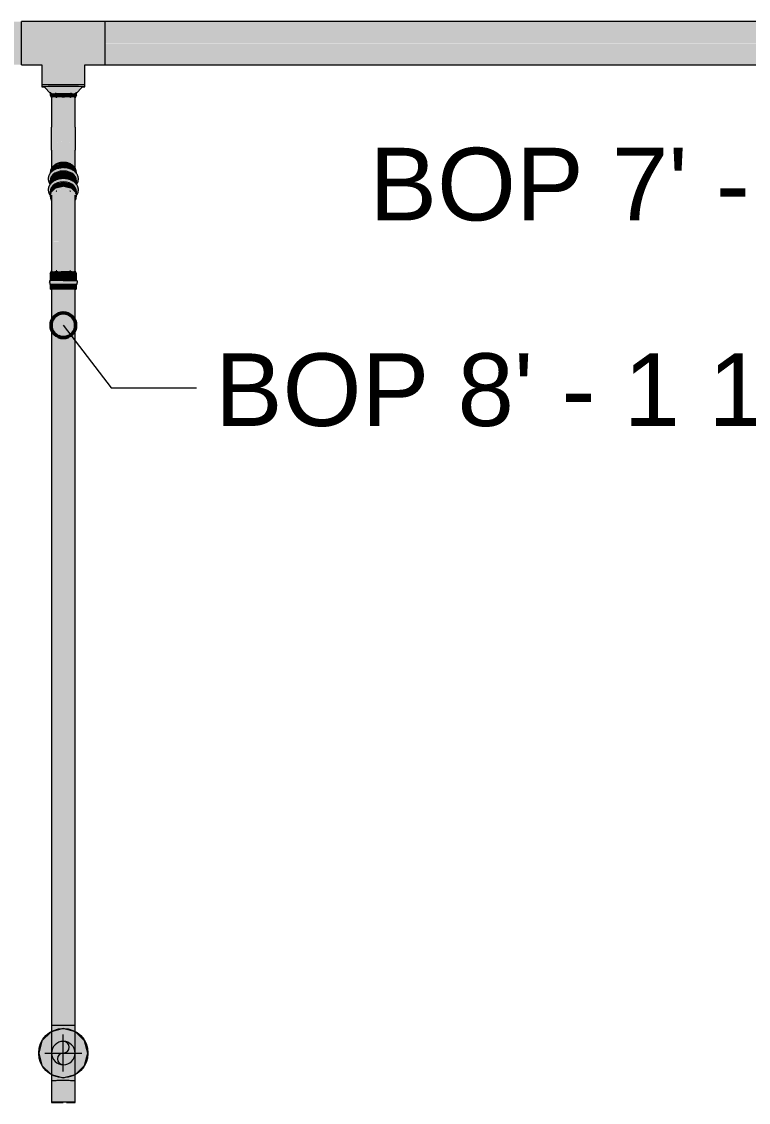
# Model space of a CAD drawing. Header units: inches. Extents: x -3385 to 41, y 7 to 1342.
# Drawn here: x -2067.4 to -2008.4, y 49.7 to 137.5 of the extents above; entities that cross this region are included whole.
import ezdxf

# ---------------------------------------------------------------- set-up
doc = ezdxf.new("R2010")
doc.units = ezdxf.units.IN
doc.header["$MEASUREMENT"] = 0
for name, color, linetype, lineweight in [('A-ANNO-NOTE', 131, 'Continuous', 9), ('G-ANNO-DIMS', 111, 'Continuous', 9), ('P-PIPE', 3, 'Continuous', 9), ('P-PIPE-CNTR', 3, 'Continuous', 9)]:
    doc.layers.add(name, color=color, linetype=linetype, lineweight=lineweight)
doc.styles.add('Arial', font='arial.ttf', dxfattribs={"height": 5.901198})

# ---------------------------------------------------------------- blocks, each defined once
blk = doc.blocks.new('Victaulic-VicPress316-Elbow 90-45deg Style P568_P571 - Standard-1234991-LOWER PARKING')
at = {"layer": 'P-PIPE'}
for points in [[(-2065.007, 131.536), (-2064, 131.539), (-2064, 131.687), (-2064.142, 131.693), (-2064.449, 131.688), (-2064.574, 131.708), (-2064.633, 131.729), (-2064.666, 131.719), (-2064.72, 131.661), (-2064.779, 131.687), (-2064.853, 131.666), (-2064.947, 131.71), (-2065.007, 131.734), (-2065.007, 131.537)], [(-2062.993, 131.536), (-2062.993, 131.746), (-2063.145, 131.667), (-2063.221, 131.688), (-2063.278, 131.66), (-2063.332, 131.718), (-2063.378, 131.731), (-2063.447, 131.697), (-2063.607, 131.692), (-2063.903, 131.695), (-2064, 131.687), (-2064, 131.539), (-2063.075, 131.536)], [(-2062.822, 132.212), (-2062.842, 132.212), (-2062.824, 132.212)], [(-2064.904, 131.317), (-2064.89, 131.318), (-2064.82, 131.348), (-2064.537, 131.319), (-2064.47, 131.336), (-2064.211, 131.337), (-2064, 131.32), (-2064, 131.539), (-2065.007, 131.536), (-2065.007, 131.534), (-2065.03, 131.416), (-2064.981, 131.356), (-2064.906, 131.318)], [(-2064.95, 128.926), (-2064.611, 128.929), (-2064, 128.93), (-2064.007, 131.321), (-2064.4, 131.34), (-2064.674, 131.339), (-2064.832, 131.346), (-2064.904, 131.317), (-2064.95, 131.341), (-2064.95, 128.927)], [(-2063.097, 131.317), (-2062.993, 131.38), (-2062.974, 131.428), (-2062.993, 131.536), (-2064, 131.539), (-2063.993, 131.321), (-2063.721, 131.351), (-2063.39, 131.328), (-2063.269, 131.342), (-2063.153, 131.343), (-2063.108, 131.317)], [(-2063.05, 128.926), (-2063.051, 131.341), (-2063.109, 131.317), (-2063.185, 131.348), (-2063.271, 131.342), (-2063.346, 131.338), (-2063.465, 131.32), (-2063.6, 131.338), (-2063.796, 131.349), (-2064, 131.32), (-2064, 128.93), (-2063.065, 128.927)], [(-2064.95, 127.067), (-2064.918, 127.232), (-2064.893, 127.298), (-2064.783, 127.445), (-2064.672, 127.541), (-2064.539, 127.62), (-2064.475, 127.651), (-2064.246, 127.716), (-2064.165, 127.732), (-2064, 127.742), (-2064, 128.93), (-2064.95, 128.926), (-2064.95, 127.184)], [(-2063.05, 127.067), (-2063.065, 128.927), (-2064, 128.93), (-2064, 127.742), (-2063.754, 127.716), (-2063.675, 127.701), (-2063.525, 127.651), (-2063.329, 127.541), (-2063.273, 127.501), (-2063.178, 127.404), (-2063.108, 127.298), (-2063.065, 127.184)], [(-2064.95, 125.588), (-2064.914, 125.651), (-2064.784, 125.785), (-2064.641, 125.892), (-2064.469, 125.969), (-2064.312, 126.014), (-2064.097, 126.048), (-2064, 126.059), (-2064, 127.742), (-2064.246, 127.716), (-2064.423, 127.669), (-2064.539, 127.62), (-2064.672, 127.541), (-2064.783, 127.445), (-2064.851, 127.362), (-2064.893, 127.298), (-2064.936, 127.184), (-2064.95, 127.067), (-2064.95, 125.635)], [(-2063.05, 125.593), (-2063.065, 127.184), (-2063.139, 127.346), (-2063.222, 127.45), (-2063.329, 127.541), (-2063.455, 127.617), (-2063.599, 127.676), (-2063.754, 127.716), (-2063.835, 127.732), (-2064, 127.732), (-2063.993, 126.058), (-2063.751, 126.035), (-2063.46, 125.943), (-2063.213, 125.785), (-2063.173, 125.751), (-2063.053, 125.597)], [(-2065.052, 124.279), (-2065.007, 124.33), (-2065.007, 124.839), (-2064.623, 125.215), (-2064, 125.359), (-2064, 125.591), (-2064.677, 125.487), (-2064.881, 125.362), (-2065.047, 125.172), (-2065.171, 124.991), (-2065.224, 124.723), (-2065.111, 124.347), (-2065.052, 124.279)], [(-2065.019, 125.204), (-2065.007, 125.231), (-2065.007, 125.463), (-2064.623, 125.839), (-2064, 125.982), (-2064, 126.059), (-2064.312, 126.014), (-2064.475, 125.967), (-2064.641, 125.892), (-2064.73, 125.832), (-2064.847, 125.73), (-2064.925, 125.638), (-2065.023, 125.442), (-2065.03, 125.265)], [(-2065.007, 125.218), (-2064.881, 125.362), (-2064.675, 125.487), (-2064.26, 125.555), (-2064, 125.603), (-2064.007, 125.981), (-2064.63, 125.832), (-2065.007, 125.463), (-2065.007, 125.273)], [(-2062.976, 125.198), (-2062.971, 125.362), (-2062.999, 125.5), (-2063.075, 125.638), (-2063.176, 125.754), (-2063.325, 125.872), (-2063.534, 125.974), (-2063.789, 126.045), (-2064, 126.048), (-2064, 125.982), (-2063.378, 125.839), (-2062.993, 125.463), (-2062.99, 125.213), (-2062.978, 125.199)], [(-2062.993, 125.217), (-2062.993, 125.463), (-2063.378, 125.839), (-2064, 125.982), (-2064, 125.591), (-2063.63, 125.591), (-2063.323, 125.486), (-2063.107, 125.343), (-2063.001, 125.225)], [(-2062.948, 124.279), (-2062.921, 124.308), (-2062.829, 124.5), (-2062.777, 124.723), (-2062.83, 124.991), (-2062.953, 125.172), (-2063.112, 125.349), (-2063.326, 125.488), (-2063.666, 125.603), (-2064, 125.591), (-2064, 125.359), (-2063.378, 125.215), (-2062.993, 124.839), (-2062.993, 124.33), (-2062.953, 124.285)], [(-2065.007, 124.575), (-2064.623, 124.951), (-2064, 125.095), (-2064, 125.359), (-2064.623, 125.215), (-2065.007, 124.839), (-2065.007, 124.586)], [(-2065.007, 124.448), (-2064.87, 124.6), (-2064.815, 124.688), (-2064.623, 124.848), (-2064.475, 124.928), (-2064.246, 124.995), (-2064, 125.018), (-2064, 125.095), (-2064.623, 124.951), (-2065.007, 124.575), (-2065.007, 124.475)], [(-2062.993, 124.575), (-2062.993, 124.839), (-2063.378, 125.215), (-2064, 125.359), (-2064, 125.095), (-2063.378, 124.951), (-2063.055, 124.636)], [(-2062.993, 124.448), (-2062.993, 124.575), (-2063.378, 124.951), (-2064, 125.095), (-2064, 125.018), (-2063.731, 124.988), (-2063.525, 124.928), (-2063.325, 124.818), (-2063.178, 124.681), (-2063.086, 124.539), (-2063.008, 124.462)]]:
    blk.add_hatch(color=256, dxfattribs=at).paths.add_polyline_path(points, flags=0)
for p, q in [((-2065.059, 131.777), (-2065.059, 131.534)), ((-2062.941, 131.534), (-2062.941, 131.777)), ((-2065.059, 131.534), (-2064.95, 131.316)), ((-2064.95, 131.361), (-2064.95, 128.926)), ((-2062.941, 131.534), (-2063.05, 131.316)), ((-2063.05, 128.926), (-2063.05, 131.364)), ((-2064.95, 127.067), (-2064.95, 125.588)), ((-2063.05, 125.593), (-2063.05, 127.067)), ((-2065.059, 125.231), (-2065.059, 125.155)), ((-2062.941, 125.155), (-2062.941, 125.231)), ((-2065.059, 124.607), (-2065.059, 124.343)), ((-2062.941, 124.343), (-2062.941, 124.607))]:
    blk.add_line(p, q, dxfattribs=at)
at = {"layer": 'P-PIPE', "flags": 128}
for points in [[(-2064.95, 127.067), (-2064.95, 127.143), (-2064.95, 127.221), (-2064.95, 127.303), (-2064.95, 127.386), (-2064.95, 127.473), (-2064.95, 127.562), (-2064.95, 127.652), (-2064.95, 127.745), (-2064.95, 127.84), (-2064.95, 127.937), (-2064.95, 128.035), (-2064.95, 128.135), (-2064.95, 128.236), (-2064.95, 128.338), (-2064.95, 128.441), (-2064.95, 128.544), (-2064.95, 128.649), (-2064.95, 128.754), (-2064.95, 128.859), (-2064.95, 128.926)], [(-2063.05, 128.926), (-2063.05, 128.821), (-2063.05, 128.715), (-2063.05, 128.611), (-2063.05, 128.506), (-2063.05, 128.403), (-2063.05, 128.3), (-2063.05, 128.199), (-2063.05, 128.098), (-2063.05, 127.999), (-2063.05, 127.901), (-2063.05, 127.805), (-2063.05, 127.711), (-2063.05, 127.619), (-2063.05, 127.529), (-2063.05, 127.441), (-2063.05, 127.356), (-2063.05, 127.273), (-2063.05, 127.192), (-2063.05, 127.115), (-2063.05, 127.067)], [(-2064, 125.639), (-2064.047, 125.639), (-2064.094, 125.637), (-2064.141, 125.633), (-2064.188, 125.629), (-2064.234, 125.623), (-2064.28, 125.615), (-2064.326, 125.607), (-2064.371, 125.597), (-2064.416, 125.586), (-2064.46, 125.573), (-2064.504, 125.559), (-2064.546, 125.544), (-2064.588, 125.528), (-2064.63, 125.51), (-2064.67, 125.491), (-2064.71, 125.471), (-2064.748, 125.45), (-2064.786, 125.428), (-2064.822, 125.404), (-2064.857, 125.38), (-2064.891, 125.354), (-2064.924, 125.327), (-2064.955, 125.299), (-2064.985, 125.27), (-2065.013, 125.239), (-2065.04, 125.208), (-2065.066, 125.176), (-2065.089, 125.143), (-2065.111, 125.109), (-2065.132, 125.074), (-2065.15, 125.039), (-2065.166, 125.002), (-2065.181, 124.965), (-2065.193, 124.928), (-2065.204, 124.889), (-2065.212, 124.851), (-2065.218, 124.812), (-2065.222, 124.773), (-2065.224, 124.733), (-2065.223, 124.694), (-2065.22, 124.655), (-2065.216, 124.616), (-2065.208, 124.577), (-2065.199, 124.539), (-2065.188, 124.501), (-2065.174, 124.463), (-2065.159, 124.427), (-2065.142, 124.391), (-2065.123, 124.355), (-2065.102, 124.321), (-2065.079, 124.287), (-2065.063, 124.267)], [(-2064, 126.061), (-2064.039, 126.061), (-2064.079, 126.059), (-2064.118, 126.056), (-2064.157, 126.053), (-2064.195, 126.048), (-2064.234, 126.041), (-2064.272, 126.034), (-2064.31, 126.026), (-2064.348, 126.016), (-2064.385, 126.006), (-2064.422, 125.994), (-2064.458, 125.981), (-2064.494, 125.968), (-2064.529, 125.953), (-2064.563, 125.937), (-2064.597, 125.919), (-2064.631, 125.901), (-2064.663, 125.882), (-2064.695, 125.861), (-2064.725, 125.84), (-2064.755, 125.817), (-2064.784, 125.793), (-2064.812, 125.768), (-2064.839, 125.742), (-2064.864, 125.715), (-2064.889, 125.687), (-2064.912, 125.658), (-2064.933, 125.627), (-2064.954, 125.596), (-2064.972, 125.564), (-2064.989, 125.531), (-2065.005, 125.496), (-2065.019, 125.462), (-2065.03, 125.426), (-2065.04, 125.39), (-2065.048, 125.353), (-2065.054, 125.316), (-2065.058, 125.278), (-2065.059, 125.241), (-2065.059, 125.231)], [(-2062.941, 125.231), (-2062.942, 125.268), (-2062.946, 125.306), (-2062.951, 125.343), (-2062.958, 125.38), (-2062.967, 125.416), (-2062.979, 125.452), (-2062.992, 125.487), (-2063.007, 125.521), (-2063.023, 125.555), (-2063.042, 125.587), (-2063.062, 125.619), (-2063.083, 125.65), (-2063.106, 125.679), (-2063.13, 125.708), (-2063.155, 125.735), (-2063.181, 125.761), (-2063.209, 125.786), (-2063.238, 125.811), (-2063.267, 125.834), (-2063.298, 125.855), (-2063.329, 125.876), (-2063.361, 125.896), (-2063.394, 125.915), (-2063.428, 125.932), (-2063.462, 125.948), (-2063.497, 125.964), (-2063.533, 125.978), (-2063.569, 125.991), (-2063.606, 126.003), (-2063.643, 126.014), (-2063.68, 126.023), (-2063.718, 126.032), (-2063.756, 126.04), (-2063.795, 126.046), (-2063.833, 126.051), (-2063.872, 126.056), (-2063.911, 126.059), (-2063.951, 126.061), (-2063.99, 126.061), (-2064, 126.061)], [(-2062.935, 124.27), (-2062.911, 124.303), (-2062.889, 124.337), (-2062.869, 124.371), (-2062.851, 124.407), (-2062.834, 124.443), (-2062.82, 124.48), (-2062.807, 124.518), (-2062.797, 124.556), (-2062.789, 124.595), (-2062.782, 124.634), (-2062.779, 124.673), (-2062.777, 124.712), (-2062.777, 124.752), (-2062.78, 124.791), (-2062.785, 124.83), (-2062.792, 124.869), (-2062.801, 124.907), (-2062.813, 124.945), (-2062.826, 124.982), (-2062.842, 125.019), (-2062.859, 125.055), (-2062.878, 125.09), (-2062.899, 125.125), (-2062.922, 125.158), (-2062.946, 125.191), (-2062.972, 125.223), (-2063, 125.253), (-2063.029, 125.283), (-2063.06, 125.312), (-2063.092, 125.339), (-2063.125, 125.366), (-2063.16, 125.391), (-2063.195, 125.415), (-2063.232, 125.438), (-2063.27, 125.46), (-2063.309, 125.481), (-2063.349, 125.5), (-2063.39, 125.518), (-2063.431, 125.535), (-2063.474, 125.551), (-2063.517, 125.566), (-2063.561, 125.579), (-2063.605, 125.591), (-2063.65, 125.601), (-2063.696, 125.611), (-2063.742, 125.619), (-2063.788, 125.626), (-2063.834, 125.631), (-2063.881, 125.635), (-2063.928, 125.638), (-2063.975, 125.639), (-2064, 125.639)]]:
    blk.add_lwpolyline(points, dxfattribs=at)
at = {"layer": 'P-PIPE'}
for centre, major_axis, ratio, start_param, end_param in [((-2064, 131.316), (0.95, 0), 0.004167, 2.175113, 2.227325), ((-2064, 131.316), (0.95, 0), 0.004167, 0.914268, 0.96648), ((-2064, 124.607), (1.059, 0), 0.710047, 1.570796, 3.455752), ((-2064, 124.343), (1.059, 0), 0.710047, 1.570796, 3.219162), ((-2064, 124.343), (0.95, 0), 0.710047, 2.178706, 2.199115), ((-2064, 124.607), (1.059, 0), 0.710047, 5.969026, 7.853982), ((-2064, 124.343), (1.059, 0), 0.710047, 6.205616, 7.853982), ((-2064, 124.343), (0.95, 0), 0.710047, 0.942478, 0.962886)]:
    blk.add_ellipse(centre, major_axis=major_axis, ratio=ratio, start_param=start_param, end_param=end_param, dxfattribs=at)
blk = doc.blocks.new('Victaulic-VicPress316-Elbow 90-45deg Style P568_P571 - Standard-1235015-LOWER PARKING')
at = {"layer": 'P-PIPE'}
for points in [[(-2065.019, 123.353), (-2065.007, 123.494), (-2065.007, 123.952), (-2064.623, 124.329), (-2064, 124.472), (-2064, 124.705), (-2064.24, 124.688), (-2064.699, 124.586), (-2064.881, 124.475), (-2065.111, 124.211), (-2065.224, 123.835), (-2065.163, 123.556), (-2065.03, 123.365)], [(-2065.007, 124.33), (-2064.881, 124.475), (-2064.675, 124.6), (-2064.24, 124.688), (-2064, 124.717), (-2064, 124.968), (-2064.623, 124.824), (-2065.007, 124.448), (-2065.007, 124.386)], [(-2062.993, 124.33), (-2063.008, 124.462), (-2063.378, 124.824), (-2064, 124.968), (-2064, 124.704), (-2063.63, 124.704), (-2063.306, 124.588), (-2063.112, 124.462), (-2063.001, 124.338)], [(-2062.976, 123.36), (-2062.903, 123.459), (-2062.83, 123.567), (-2062.777, 123.835), (-2062.829, 124.058), (-2062.953, 124.285), (-2063.112, 124.462), (-2063.326, 124.601), (-2063.666, 124.717), (-2064, 124.704), (-2064, 124.472), (-2063.378, 124.329), (-2062.993, 123.952), (-2062.979, 123.426), (-2062.976, 123.376)], [(-2064.95, 122.975), (-2064.936, 123.266), (-2064.904, 123.384), (-2064.877, 123.426), (-2064.801, 123.552), (-2064.67, 123.668), (-2064.537, 123.726), (-2064.47, 123.773), (-2064.242, 123.842), (-2064, 123.851), (-2064, 124.081), (-2064.623, 123.937), (-2065.007, 123.561), (-2065.007, 123.421), (-2065.03, 123.294), (-2065.023, 123.117), (-2064.952, 122.978)], [(-2065.007, 123.561), (-2064.623, 123.937), (-2064, 124.081), (-2064, 124.472), (-2064.623, 124.329), (-2065.007, 123.952), (-2065.007, 123.603)], [(-2064.95, 121.494), (-2064.936, 121.611), (-2064.893, 121.725), (-2064.823, 121.832), (-2064.728, 121.928), (-2064.611, 122.011), (-2064.475, 122.079), (-2064.325, 122.129), (-2064.165, 122.159), (-2064, 122.169), (-2064.009, 123.85), (-2064.321, 123.825), (-2064.512, 123.745), (-2064.574, 123.706), (-2064.685, 123.655), (-2064.827, 123.527), (-2064.934, 123.276), (-2064.95, 123.192), (-2064.95, 122.868)], [(-2062.993, 123.561), (-2062.993, 123.952), (-2063.378, 124.329), (-2064, 124.472), (-2064, 124.081), (-2063.378, 123.937), (-2063.037, 123.603)], [(-2063.05, 122.966), (-2062.999, 123.059), (-2062.971, 123.196), (-2062.993, 123.561), (-2063.378, 123.937), (-2064, 124.081), (-2063.993, 123.851), (-2063.721, 123.84), (-2063.52, 123.766), (-2063.426, 123.706), (-2063.309, 123.652), (-2063.153, 123.489), (-2063.082, 123.353), (-2063.05, 123.128), (-2063.05, 122.966)], [(-2063.05, 121.494), (-2063.062, 123.251), (-2063.097, 123.384), (-2063.124, 123.426), (-2063.185, 123.541), (-2063.346, 123.676), (-2063.487, 123.743), (-2063.563, 123.782), (-2063.796, 123.851), (-2064, 123.85), (-2064, 122.169), (-2063.835, 122.159), (-2063.675, 122.129), (-2063.525, 122.079), (-2063.39, 122.011), (-2063.231, 121.885), (-2063.178, 121.832), (-2063.108, 121.725), (-2063.065, 121.611)], [(-2064.249, 117.217), (-2064.205, 117.222), (-2064, 117.251), (-2064, 119.641), (-2064.95, 119.636), (-2064.95, 117.223), (-2064.892, 117.248), (-2064.815, 117.219), (-2064.73, 117.226), (-2064.655, 117.23), (-2064.537, 117.25), (-2064.438, 117.234), (-2064.25, 117.217)], [(-2063.178, 117.219), (-2063.168, 117.22), (-2063.097, 117.248), (-2063.05, 117.224), (-2063.065, 119.637), (-2063.835, 119.641), (-2064, 119.641), (-2063.993, 117.25), (-2063.6, 117.23), (-2063.331, 117.23), (-2063.181, 117.219)], [(-2065.007, 117.03), (-2064, 117.034), (-2064.007, 117.25), (-2064.279, 117.22), (-2064.611, 117.241), (-2064.731, 117.226), (-2064.847, 117.223), (-2064.907, 117.246), (-2065.007, 117.183), (-2065.03, 117.146), (-2065.023, 117.12)], [(-2065.007, 116.473), (-2064, 116.477), (-2064, 117.034), (-2065.007, 117.03), (-2065.007, 116.475)], [(-2062.993, 117.028), (-2062.971, 117.146), (-2063.019, 117.207), (-2063.109, 117.248), (-2063.181, 117.219), (-2063.463, 117.25), (-2063.531, 117.234), (-2063.789, 117.234), (-2064, 117.251), (-2064, 117.034), (-2062.993, 117.03)], [(-2062.993, 116.473), (-2062.993, 117.03), (-2064, 117.033), (-2063.988, 116.477), (-2063.112, 116.474)], [(-2065.172, 116.211), (-2065.007, 116.144), (-2064, 116.148), (-2064, 116.477), (-2065.007, 116.473), (-2065.224, 116.307)], [(-2065.007, 115.769), (-2064, 115.773), (-2064, 116.148), (-2065.007, 116.144)], [(-2062.993, 116.144), (-2062.835, 116.195), (-2062.777, 116.307), (-2062.839, 116.365), (-2062.993, 116.473), (-2064, 116.477), (-2064, 116.148), (-2063.116, 116.145)], [(-2062.993, 115.769), (-2062.993, 116.144), (-2064, 116.148), (-2064, 115.773), (-2063.12, 115.77)]]:
    blk.add_hatch(color=256, dxfattribs=at).paths.add_polyline_path(points, flags=0)
h = blk.add_hatch(color=256, dxfattribs=at)
h.paths.add_polyline_path([(-2064.95, 119.636), (-2064.728, 119.64), (-2064, 119.642), (-2064, 122.169), (-2064.165, 122.159), (-2064.325, 122.129), (-2064.475, 122.079), (-2064.656, 121.979), (-2064.728, 121.928), (-2064.823, 121.832), (-2064.893, 121.725), (-2064.936, 121.611), (-2064.95, 121.494), (-2064.95, 119.637)], flags=0)
h.paths.add_polyline_path([(-2064.165, 119.641), (-2064.165, 119.642), (-2064.029, 120.408)], flags=0)
h = blk.add_hatch(color=256, dxfattribs=at)
h.paths.add_polyline_path([(-2063.05, 119.636), (-2063.065, 121.611), (-2063.108, 121.725), (-2063.178, 121.832), (-2063.273, 121.928), (-2063.39, 122.011), (-2063.525, 122.079), (-2063.675, 122.129), (-2063.835, 122.159), (-2064, 122.159), (-2064, 119.641), (-2063.065, 119.637)], flags=0)
h.paths.add_polyline_path([(-2063.835, 119.641), (-2063.835, 119.642), (-2063.835, 119.641), (-2063.761, 120.408)], flags=0)
for p, q in [((-2065.059, 123.719), (-2065.059, 123.328)), ((-2064.95, 123.251), (-2064.95, 121.494)), ((-2063.05, 121.494), (-2063.05, 123.251)), ((-2062.941, 123.328), (-2062.941, 123.719)), ((-2064.95, 119.636), (-2064.95, 117.201)), ((-2063.05, 117.204), (-2063.05, 119.636)), ((-2065.059, 117.028), (-2064.95, 117.246)), ((-2065.059, 117.028), (-2065.059, 116.471)), ((-2062.941, 117.028), (-2063.05, 117.246)), ((-2062.941, 116.471), (-2062.941, 117.028)), ((-2065.059, 116.142), (-2065.059, 115.767)), ((-2062.941, 115.767), (-2062.941, 116.142))]:
    blk.add_line(p, q, dxfattribs=at)
at = {"layer": 'P-PIPE', "flags": 128}
for points in [[(-2064, 124.753), (-2064.047, 124.752), (-2064.094, 124.75), (-2064.141, 124.747), (-2064.188, 124.742), (-2064.234, 124.736), (-2064.28, 124.729), (-2064.326, 124.72), (-2064.371, 124.71), (-2064.416, 124.699), (-2064.46, 124.686), (-2064.504, 124.672), (-2064.546, 124.657), (-2064.589, 124.641), (-2064.63, 124.623), (-2064.67, 124.604), (-2064.71, 124.584), (-2064.748, 124.563), (-2064.786, 124.541), (-2064.822, 124.517), (-2064.857, 124.492), (-2064.891, 124.467), (-2064.924, 124.44), (-2064.955, 124.412), (-2064.985, 124.382), (-2065.013, 124.352), (-2065.04, 124.321), (-2065.066, 124.289), (-2065.089, 124.256), (-2065.111, 124.222), (-2065.132, 124.187), (-2065.15, 124.151), (-2065.166, 124.115), (-2065.181, 124.078), (-2065.193, 124.04), (-2065.204, 124.002), (-2065.212, 123.963), (-2065.218, 123.924), (-2065.222, 123.885), (-2065.224, 123.846), (-2065.223, 123.806), (-2065.22, 123.767), (-2065.216, 123.728), (-2065.208, 123.689), (-2065.199, 123.651), (-2065.188, 123.613), (-2065.175, 123.575), (-2065.159, 123.539), (-2065.142, 123.503), (-2065.123, 123.467), (-2065.102, 123.433), (-2065.079, 123.399), (-2065.054, 123.366), (-2065.028, 123.335)], [(-2062.975, 123.332), (-2062.96, 123.349), (-2062.935, 123.381), (-2062.911, 123.415), (-2062.889, 123.449), (-2062.869, 123.483), (-2062.851, 123.519), (-2062.834, 123.555), (-2062.82, 123.593), (-2062.807, 123.63), (-2062.797, 123.668), (-2062.789, 123.707), (-2062.782, 123.746), (-2062.779, 123.785), (-2062.777, 123.825), (-2062.777, 123.864), (-2062.78, 123.903), (-2062.785, 123.942), (-2062.792, 123.981), (-2062.801, 124.02), (-2062.813, 124.057), (-2062.826, 124.095), (-2062.841, 124.132), (-2062.859, 124.168), (-2062.878, 124.203), (-2062.899, 124.237), (-2062.922, 124.271), (-2062.946, 124.304), (-2062.972, 124.335), (-2063, 124.366), (-2063.029, 124.396), (-2063.06, 124.425), (-2063.092, 124.452), (-2063.125, 124.479), (-2063.159, 124.504), (-2063.195, 124.528), (-2063.232, 124.551), (-2063.27, 124.573), (-2063.309, 124.594), (-2063.349, 124.613), (-2063.39, 124.632), (-2063.431, 124.649), (-2063.474, 124.664), (-2063.517, 124.679), (-2063.561, 124.692), (-2063.605, 124.704), (-2063.65, 124.715), (-2063.696, 124.724), (-2063.742, 124.732), (-2063.788, 124.739), (-2063.834, 124.744), (-2063.881, 124.748), (-2063.928, 124.751), (-2063.975, 124.752), (-2064, 124.753)], [(-2065.059, 123.328), (-2065.058, 123.29), (-2065.055, 123.253), (-2065.05, 123.216), (-2065.042, 123.179), (-2065.033, 123.142), (-2065.022, 123.107), (-2065.009, 123.071), (-2064.994, 123.037), (-2064.977, 123.004), (-2064.959, 122.971)], [(-2063.047, 122.962), (-2063.028, 122.995), (-2063.011, 123.028), (-2062.996, 123.062), (-2062.982, 123.097), (-2062.97, 123.133), (-2062.96, 123.169), (-2062.953, 123.206), (-2062.947, 123.243), (-2062.943, 123.28), (-2062.941, 123.318), (-2062.941, 123.328)], [(-2064.95, 121.494), (-2064.95, 121.418), (-2064.95, 121.34), (-2064.95, 121.259), (-2064.95, 121.175), (-2064.95, 121.089), (-2064.95, 121), (-2064.95, 120.909), (-2064.95, 120.816), (-2064.95, 120.722), (-2064.95, 120.625), (-2064.95, 120.527), (-2064.95, 120.427), (-2064.95, 120.326), (-2064.95, 120.224), (-2064.95, 120.121), (-2064.95, 120.018), (-2064.95, 119.913), (-2064.95, 119.808), (-2064.95, 119.703), (-2064.95, 119.636)], [(-2063.05, 119.636), (-2063.05, 119.742), (-2063.05, 119.847), (-2063.05, 119.951), (-2063.05, 120.056), (-2063.05, 120.159), (-2063.05, 120.262), (-2063.05, 120.363), (-2063.05, 120.464), (-2063.05, 120.563), (-2063.05, 120.66), (-2063.05, 120.756), (-2063.05, 120.851), (-2063.05, 120.943), (-2063.05, 121.033), (-2063.05, 121.12), (-2063.05, 121.206), (-2063.05, 121.289), (-2063.05, 121.369), (-2063.05, 121.446), (-2063.05, 121.494)], [(-2064, 116.477), (-2064.043, 116.477), (-2064.085, 116.477), (-2064.127, 116.477), (-2064.169, 116.477), (-2064.211, 116.477), (-2064.252, 116.477), (-2064.293, 116.477), (-2064.334, 116.477), (-2064.374, 116.477), (-2064.413, 116.477), (-2064.452, 116.477), (-2064.49, 116.477), (-2064.527, 116.477), (-2064.563, 116.476), (-2064.599, 116.476), (-2064.633, 116.476), (-2064.667, 116.476), (-2064.699, 116.476), (-2064.731, 116.476), (-2064.761, 116.476), (-2064.79, 116.475), (-2064.818, 116.475), (-2064.844, 116.475), (-2064.869, 116.475), (-2064.893, 116.475), (-2064.915, 116.474), (-2064.936, 116.474), (-2064.955, 116.474), (-2064.973, 116.474), (-2064.99, 116.474), (-2065.005, 116.473), (-2065.018, 116.473), (-2065.03, 116.473), (-2065.04, 116.473), (-2065.049, 116.472), (-2065.057, 116.472), (-2065.065, 116.472), (-2065.076, 116.471), (-2065.134, 116.454), (-2065.089, 116.145), (-2065.07, 116.143), (-2065.061, 116.142), (-2065.054, 116.142), (-2065.045, 116.141), (-2065.035, 116.141), (-2065.024, 116.141), (-2065.012, 116.141)], [(-2064, 116.477), (-2063.958, 116.477), (-2063.916, 116.477), (-2063.873, 116.477), (-2063.831, 116.477), (-2063.79, 116.477), (-2063.748, 116.477), (-2063.707, 116.477), (-2063.667, 116.477), (-2063.627, 116.477), (-2063.588, 116.477), (-2063.549, 116.477), (-2063.511, 116.477), (-2063.474, 116.477), (-2063.437, 116.476), (-2063.402, 116.476), (-2063.367, 116.476), (-2063.334, 116.476), (-2063.301, 116.476), (-2063.27, 116.476), (-2063.24, 116.476), (-2063.211, 116.475), (-2063.183, 116.475), (-2063.157, 116.475), (-2063.131, 116.475), (-2063.108, 116.475), (-2063.085, 116.474), (-2063.065, 116.474), (-2063.045, 116.474), (-2063.027, 116.474), (-2063.011, 116.474), (-2062.996, 116.473), (-2062.983, 116.473), (-2062.971, 116.473), (-2062.961, 116.473), (-2062.951, 116.472), (-2062.943, 116.472), (-2062.936, 116.472), (-2062.925, 116.471), (-2062.867, 116.454), (-2062.911, 116.145), (-2062.931, 116.143), (-2062.939, 116.142), (-2062.947, 116.142), (-2062.955, 116.141), (-2062.965, 116.141), (-2062.976, 116.141), (-2062.989, 116.141)]]:
    blk.add_lwpolyline(points, dxfattribs=at)
at = {"layer": 'P-PIPE'}
for centre, major_axis, ratio, start_param, end_param in [((-2064, 124.215), (1.059, 0), 0.710976, 1.570796, 3.042921), ((-2064, 124.215), (1.059, 0), 0.710976, 0.102307, 1.570796), ((-2064, 123.719), (1.059, 0), 0.710976, 1.570796, 3.455752), ((-2064, 123.719), (1.059, 0), 0.710976, 6.000855, 7.853982), ((-2064, 123.175), (0.95, 0), 0.710976, 2.827433, 2.849546), ((-2064, 123.175), (0.95, 0), 0.710976, 2.175113, 2.227325), ((-2064, 123.175), (0.95, 0), 0.710976, 0.914268, 0.96648), ((-2064, 123.175), (0.95, 0), 0.710976, 0.292047, 0.314159), ((-2064, 117.246), (0.95, 0), 0.005487, 3.134276, 3.141593), ((-2064, 117.246), (0.95, 0), 0.005487, 2.175113, 2.227325), ((-2064, 117.246), (0.95, 0), 0.005487, 0.914268, 0.96648), ((-2064, 117.246), (-0.95, 0), 0.005487, 3.141593, 3.148909), ((-2064, 116.142), (-1.059, 0), 0.005487, 4.712389, 6.597345), ((-2064, 116.471), (1.059, 0), 0.005487, 1.570796, 3.426148), ((-2064, 116.471), (1.059, 0), 0.005487, 5.99863, 7.853982), ((-2064, 116.142), (1.059, 0), 0.005487, 5.969026, 7.853982), ((-2064, 115.767), (1.059, 0), 0.005487, 1.570796, 3.549131), ((-2064, 115.767), (1.059, 0), 0.005487, 5.874477, 7.853982)]:
    blk.add_ellipse(centre, major_axis=major_axis, ratio=ratio, start_param=start_param, end_param=end_param, dxfattribs=at)

msp = doc.modelspace()

# ---------------------------------------------------------------- hatches: boundary and pattern name
at = {"layer": 'A-ANNO-NOTE'}
h = msp.add_hatch(color=256, dxfattribs=at)
edge = h.paths.add_edge_path(flags=0)
edge.add_arc((-2064, 53.743), 2, 0, 360)
msp.add_hatch(color=256, dxfattribs=at).paths.add_polyline_path([(-2064, 51.743), (-2063, 52.011), (-2062.268, 52.743), (-2062, 53.743), (-2062.268, 54.743), (-2063, 55.475), (-2064, 55.743), (-2065, 55.475), (-2065.732, 54.743), (-2066, 53.743), (-2065.732, 52.743), (-2065, 52.011)], flags=0)
at = {"layer": 'P-PIPE'}
for points in [[(-2067.382, 135.743), (-2067.386, 137.493), (-2072.614, 137.493), (-2072.611, 136.618), (-2072.611, 136.611), (-2072.611, 135.743), (-2069.878, 135.743)], [(-2067.386, 133.993), (-2065.75, 133.993), (-2064.45, 135.297), (-2063.997, 135.75), (-2062.249, 133.993), (-2060.614, 133.993), (-2060.611, 135.082), (-2060.614, 137.493), (-2067.386, 137.493), (-2067.383, 136.614), (-2067.386, 134.023)], [(-2052.403, 135.743), (-1974.882, 135.743), (-1974.886, 137.493), (-2060.614, 137.493), (-2060.611, 136.614), (-2060.611, 135.743)], [(-2067.703, 133.993), (-2067.386, 133.994), (-2067.383, 135.082), (-2067.383, 135.743), (-2072.611, 135.743), (-2072.613, 134.227), (-2072.613, 134.223), (-2072.613, 133.993), (-2069.878, 133.993)], [(-2062.25, 132.357), (-2062.25, 133.993), (-2062.76, 134.51), (-2063.997, 135.75), (-2065.75, 133.993), (-2065.75, 132.357), (-2065.235, 132.362), (-2062.28, 132.358)], [(-1999.979, 133.993), (-1974.886, 133.994), (-1974.883, 134.919), (-1974.883, 135.743), (-2060.611, 135.742), (-2060.613, 133.993), (-2034.929, 133.993)], [(-2065.75, 132.206), (-2065.127, 132.212), (-2064, 132.214), (-2064, 132.364), (-2065.75, 132.357)], [(-2065.56, 132.203), (-2065.563, 132.206), (-2064.286, 132.213), (-2065.563, 132.204)], [(-2065.007, 131.628), (-2065.004, 131.745), (-2064.853, 131.666), (-2064.777, 131.688), (-2064.72, 131.661), (-2064.666, 131.719), (-2064.623, 131.732), (-2064.549, 131.696), (-2064.388, 131.692), (-2064.093, 131.696), (-2063.998, 131.687), (-2064, 132.213), (-2065.563, 132.206), (-2065.065, 131.688)], [(-2062.25, 132.206), (-2062.254, 132.357), (-2062.868, 132.362), (-2064, 132.364), (-2063.997, 132.214), (-2062.309, 132.208)], [(-2062.993, 131.628), (-2062.438, 132.206), (-2063.607, 132.212), (-2063.997, 132.213), (-2063.997, 131.686), (-2063.855, 131.692), (-2063.547, 131.689), (-2063.425, 131.708), (-2063.378, 131.731), (-2063.325, 131.711), (-2063.278, 131.66), (-2063.221, 131.688), (-2063.125, 131.674), (-2063.084, 131.69), (-2062.993, 131.746), (-2062.993, 131.671)], [(-2064.904, 124.549), (-2064.623, 124.824), (-2064, 124.968), (-2064, 125.018), (-2064.312, 124.976), (-2064.534, 124.896), (-2064.672, 124.821), (-2064.825, 124.678), (-2064.904, 124.551)], [(-2063.097, 124.549), (-2063.108, 124.562), (-2063.185, 124.688), (-2063.378, 124.848), (-2063.59, 124.947), (-2063.795, 124.999), (-2064, 125.018), (-2064, 124.968), (-2063.378, 124.824), (-2063.099, 124.551)], [(-2064.95, 55.987), (-2064.475, 55.99), (-2064, 55.991), (-2064.006, 115.773), (-2064.95, 115.769), (-2064.95, 55.988)], [(-2064, 52.793), (-2063.754, 52.825), (-2063.525, 52.92), (-2063.328, 53.071), (-2063.177, 53.268), (-2063.082, 53.497), (-2063.05, 53.743), (-2063.082, 53.989), (-2063.177, 54.218), (-2063.328, 54.415), (-2063.525, 54.566), (-2063.754, 54.66), (-2064, 54.693), (-2064.246, 54.66), (-2064.475, 54.566), (-2064.672, 54.415), (-2064.823, 54.218), (-2064.918, 53.989), (-2064.95, 53.743), (-2064.918, 53.497), (-2064.823, 53.268), (-2064.672, 53.071), (-2064.475, 52.92), (-2064.246, 52.825)], [(-2064.95, 49.743), (-2064.475, 49.746), (-2064, 49.747), (-2064, 51.503), (-2064.95, 51.499)]]:
    msp.add_hatch(color=256, dxfattribs=at).paths.add_polyline_path(points, flags=0)
h = msp.add_hatch(color=256, dxfattribs=at)
h.paths.add_polyline_path([(-2063.05, 55.987), (-2063.065, 115.769), (-2064, 115.772), (-2064, 55.991), (-2063.067, 55.987)], flags=0)
h.paths.add_polyline_path([(-2063.177, 55.989), (-2063.177, 55.99), (-2063.177, 67.886)], flags=0)
h = msp.add_hatch(color=256, dxfattribs=at)
h.paths.add_polyline_path([(-2064.951, 51.499), (-2064.475, 51.502), (-2064, 51.503), (-2064.006, 52.793), (-2064.254, 52.827), (-2064.477, 52.921), (-2064.674, 53.073), (-2064.841, 53.309), (-2064.879, 53.381), (-2064.933, 53.56), (-2064.951, 53.743), (-2064.951, 53.071)], flags=0)
h.paths.add_polyline_path([(-2064.951, 53.743), (-2064.918, 53.991), (-2064.787, 54.276), (-2064.654, 54.433), (-2064.461, 54.572), (-2064.244, 54.662), (-2064, 54.694), (-2064, 55.991), (-2064.951, 55.987), (-2064.951, 53.908)], flags=0)
h = msp.add_hatch(color=256, dxfattribs=at)
h.paths.add_polyline_path([(-2063.049, 51.499), (-2063.05, 53.736), (-2063.082, 53.495), (-2063.212, 53.21), (-2063.346, 53.053), (-2063.558, 52.906), (-2063.754, 52.824), (-2064, 52.792), (-2064, 51.503), (-2063.081, 51.5)], flags=0)
h.paths.add_polyline_path([(-2063.049, 53.743), (-2063.049, 55.987), (-2063.525, 55.99), (-2064, 55.991), (-2063.994, 54.693), (-2063.747, 54.659), (-2063.524, 54.566), (-2063.327, 54.414), (-2063.159, 54.176), (-2063.121, 54.105), (-2063.067, 53.926), (-2063.05, 53.75)], flags=0)
h = msp.add_hatch(color=256, dxfattribs=at)
h.paths.add_polyline_path([(-2064, 52.792), (-2063.751, 52.826), (-2063.523, 52.921), (-2063.326, 53.073), (-2063.176, 53.27), (-2063.081, 53.498), (-2063.05, 53.748), (-2063.082, 53.991), (-2063.178, 54.22), (-2063.329, 54.416), (-2063.527, 54.567), (-2063.756, 54.662), (-2064.006, 54.693), (-2064.248, 54.66), (-2064.478, 54.564), (-2064.674, 54.413), (-2064.825, 54.215), (-2064.919, 53.986), (-2064.95, 53.736), (-2064.917, 53.494), (-2064.822, 53.265), (-2064.67, 53.069), (-2064.473, 52.918), (-2064.243, 52.824), (-2064.002, 52.792)], flags=0)
h.paths.add_polyline_path([(-2064, 52.793), (-2064.251, 52.827), (-2064.475, 52.92), (-2064.675, 53.076), (-2064.823, 53.268), (-2064.918, 53.497), (-2064.95, 53.746), (-2064.915, 53.995), (-2064.823, 54.218), (-2064.672, 54.415), (-2064.474, 54.566), (-2064.244, 54.661), (-2063.997, 54.692), (-2063.749, 54.658), (-2063.525, 54.566), (-2063.325, 54.41), (-2063.177, 54.218), (-2063.082, 53.984), (-2063.05, 53.743), (-2063.084, 53.492), (-2063.177, 53.268), (-2063.332, 53.068), (-2063.525, 52.92), (-2063.76, 52.824)], flags=0)
h = msp.add_hatch(color=256, dxfattribs=at)
h.paths.add_polyline_path([(-2063.328, 51.502), (-2063.328, 51.501), (-2063.328, 49.752)], flags=0)
h.paths.add_polyline_path([(-2063.05, 49.743), (-2063.05, 51.499), (-2063.527, 51.502), (-2064, 51.503), (-2064, 49.747), (-2063.067, 49.743)], flags=0)

# ---------------------------------------------------------------- linework, layer by layer
at = {"layer": 'A-ANNO-NOTE'}
for p, q in [((-2065, 55.475), (-2065.732, 54.743)), ((-2064, 55.743), (-2065, 55.475)), ((-2063, 55.475), (-2064, 55.743)), ((-2062.268, 54.743), (-2063, 55.475)), ((-2065.732, 54.743), (-2066, 53.743)), ((-2062, 53.743), (-2062.268, 54.743)), ((-2066, 53.743), (-2065.732, 52.743)), ((-2062.268, 52.743), (-2062, 53.743)), ((-2065.732, 52.743), (-2065, 52.011)), ((-2063, 52.011), (-2062.268, 52.743)), ((-2065, 52.011), (-2064, 51.743)), ((-2064, 51.743), (-2063, 52.011))]:
    msp.add_line(p, q, dxfattribs=at)
msp.add_circle((-2064, 53.743), 2, dxfattribs=at)
at = {"layer": 'G-ANNO-DIMS'}
for p, q in [((-2064, 112.836), (-2060.115, 107.755)), ((-2060.115, 107.755), (-2053.2, 107.755))]:
    msp.add_line(p, q, dxfattribs=at)
at = {"layer": 'G-ANNO-DIMS', "lineweight": 50}
msp.add_circle((-2064, 112.836), 1, dxfattribs=at)
at = {"layer": 'P-PIPE'}
for p, q in [((-2060.614, 137.493), (-2067.386, 137.493)), ((-1974.886, 137.493), (-2060.614, 137.493)), ((-2067.386, 133.993), (-2065.75, 133.993)), ((-2065.75, 133.993), (-2065.75, 132.357)), ((-2062.25, 133.993), (-2060.614, 133.993)), ((-2062.25, 132.357), (-2062.25, 133.993)), ((-2060.614, 133.993), (-1974.886, 133.993)), ((-2065.75, 132.357), (-2065.75, 132.206)), ((-2065.563, 132.206), (-2065.006, 131.627)), ((-2062.994, 131.627), (-2062.438, 132.206)), ((-2062.25, 132.206), (-2062.25, 132.357)), ((-2064.95, 124.541), (-2064.95, 124.503)), ((-2063.05, 124.503), (-2063.05, 124.541)), ((-2064.95, 123.404), (-2064.95, 123.251)), ((-2063.05, 123.251), (-2063.05, 123.391)), ((-2064.95, 115.769), (-2064.95, 55.987)), ((-2063.05, 55.987), (-2063.05, 115.769)), ((-2064.951, 55.987), (-2064.951, 51.499)), ((-2063.049, 51.499), (-2063.049, 55.987)), ((-2064.95, 51.499), (-2064.95, 49.743)), ((-2063.05, 49.743), (-2063.05, 51.499))]:
    msp.add_line(p, q, dxfattribs=at)
for centre, radius, start, end in [((-2064, 53.743), 0.95, 0, 180), ((-2064, 54.218), 0.475, 270, 90), ((-2064, 53.743), 0.95, 180, 360), ((-2064, 53.268), 0.475, 90, 270)]:
    msp.add_arc(centre, radius, start, end, dxfattribs=at)
for centre, major_axis, ratio, start_param, end_param in [((-2067.386, 135.743), (0, 1.75), 0.002086, 6.154357, 6.283185), ((-2067.386, 135.743), (0, 1.75), 0.002086, 6.025553, 6.283185), ((-2067.386, 135.743), (0, 1.75), 0.002086, 5.892558, 6.021386), ((-2067.386, 135.743), (0, 1.75), 0.002086, 5.763753, 5.892581), ((-2067.386, 135.743), (0, 1.75), 0.002086, 5.501954, 5.760315), ((-2067.386, 135.743), (0, 1.75), 0.002086, 5.502631, 5.759587), ((-2067.386, 135.743), (0, 1.75), 0.002086, 4.978355, 5.498225), ((-2067.386, 135.743), (0, 1.75), 0.002086, 5.240544, 5.497787), ((-2060.614, 135.743), (0, 1.75), 0.002086, 6.025553, 6.283185), ((-2060.614, 135.743), (0, 1.75), 0.002086, 6.154357, 6.283185), ((-2060.614, 135.743), (0, 1.75), 0.002086, 5.892558, 6.021386), ((-2060.614, 135.743), (0, 1.75), 0.002086, 5.763753, 5.892581), ((-2060.614, 135.743), (0, 1.75), 0.002086, 5.501954, 5.760315), ((-2060.614, 135.743), (0, 1.75), 0.002086, 5.502631, 5.759587), ((-2060.614, 135.743), (0, 1.75), 0.002086, 4.978355, 5.498225), ((-2060.614, 135.743), (0, 1.75), 0.002086, 5.240544, 5.497787), ((-2067.386, 135.743), (0, 1.75), 0.002086, 4.978555, 5.235988), ((-2067.386, 135.743), (0, 1.75), 0.002086, 4.716604, 4.974188), ((-2067.386, 135.743), (0, 1.75), 0.002086, 4.716556, 4.974284), ((-2060.614, 135.743), (0, 1.75), 0.002086, 4.978555, 5.235988), ((-2060.614, 135.743), (0, 1.75), 0.002086, 4.716556, 4.974284), ((-2060.614, 135.743), (0, 1.75), 0.002086, 4.716604, 4.974188), ((-2067.386, 135.743), (0, 1.75), 0.002086, 4.454663, 4.712389), ((-2067.386, 135.743), (0, 1.75), 0.002086, 4.454756, 4.712343), ((-2067.386, 135.743), (0, 1.75), 0.002086, 4.192712, 4.45059), ((-2067.386, 135.743), (0, 1.75), 0.002086, 4.192957, 4.450393), ((-2060.614, 135.743), (0, 1.75), 0.002086, 4.454756, 4.712343), ((-2060.614, 135.743), (0, 1.75), 0.002086, 4.454663, 4.712389), ((-2060.614, 135.743), (0, 1.75), 0.002086, 4.192712, 4.45059), ((-2060.614, 135.743), (0, 1.75), 0.002086, 4.192957, 4.450393), ((-2067.386, 135.743), (0, 1.75), 0.002086, 3.930723, 4.18879), ((-2067.386, 135.743), (0, 1.75), 0.002086, 3.931157, 4.188405), ((-2067.386, 135.743), (0, 1.75), 0.002086, 3.668636, 3.926991), ((-2067.386, 135.743), (0, 1.75), 0.002086, 3.669358, 3.92632), ((-2060.614, 135.743), (0, 1.75), 0.002086, 3.668636, 3.926991), ((-2060.614, 135.743), (0, 1.75), 0.002086, 3.669358, 3.92632), ((-2060.614, 135.743), (0, 1.75), 0.002086, 3.930723, 4.18879), ((-2060.614, 135.743), (0, 1.75), 0.002086, 3.931157, 4.188405), ((-2067.386, 135.743), (0, 1.75), 0.002086, 3.274564, 3.403392), ((-2067.386, 135.743), (0, 1.75), 0.002086, 3.145759, 3.274588), ((-2067.386, 135.743), (0, 1.75), 0.002086, 3.536363, 3.665191), ((-2067.386, 135.743), (0, 1.75), 0.002086, 3.407559, 3.536387), ((-2060.614, 135.743), (0, 1.75), 0.002086, 3.407559, 3.536387), ((-2060.614, 135.743), (0, 1.75), 0.002086, 3.274564, 3.403392), ((-2060.614, 135.743), (0, 1.75), 0.002086, 3.145759, 3.274588), ((-2060.614, 135.743), (0, 1.75), 0.002086, 3.536363, 3.665191), ((-2064, 132.357), (-1.75, 0), 0.004167, 6.151237, 6.281099), ((-2064, 132.206), (1.75, 0), 0.004167, 1.570796, 3.141593), ((-2064, 132.206), (1.75, 0), 0.004167, 3.141593, 3.599884), ((-2064, 132.357), (1.75, 0), 0.004167, 2.879793, 3.009656), ((-2064, 132.357), (1.75, 0), 0.004167, 2.356194, 2.878373), ((-2064, 132.357), (-1.75, 0), 0.004167, 5.760225, 6.0193), ((-2064, 132.357), (-1.75, 0), 0.004167, 5.498127, 5.757501), ((-2064, 132.357), (1.75, 0), 0.004167, 2.094395, 2.354328), ((-2064, 132.357), (-1.75, 0), 0.004167, 5.236183, 5.495701), ((-2064, 132.357), (1.75, 0), 0.004167, 1.832596, 2.092433), ((-2064, 132.357), (-1.75, 0), 0.004167, 4.974288, 5.233902), ((-2064, 132.357), (1.75, 0), 0.004167, 1.570796, 1.830557), ((-2064, 132.357), (-1.75, 0), 0.004167, 4.712412, 4.972102), ((-2064, 132.206), (1.75, 0), 0.004167, 0, 1.570796), ((-2064, 132.357), (1.75, 0), 0.004167, 1.308997, 1.568686), ((-2064, 132.357), (-1.75, 0), 0.004167, 4.450542, 4.710303), ((-2064, 132.357), (1.75, 0), 0.004167, 1.047198, 1.30681), ((-2064, 132.357), (-1.75, 0), 0.004167, 4.188666, 4.448504), ((-2064, 132.357), (1.75, 0), 0.004167, 0.785398, 1.044915), ((-2064, 132.357), (-1.75, 0), 0.004167, 3.92677, 4.186704), ((-2064, 132.357), (1.75, 0), 0.004167, 0.523599, 0.782971), ((-2064, 132.357), (-1.75, 0), 0.004167, 3.664825, 3.924905), ((-2064, 132.357), (-1.75, 0), 0.004167, 3.402723, 3.663106), ((-2064, 132.357), (1.75, 0), 0.004167, 0.261799, 0.520871), ((-2064, 132.206), (1.75, 0), 0.004167, 5.82494, 6.283185), ((-2064, 132.357), (-1.75, 0), 0.004167, 3.141593, 3.401306), ((-2064, 132.357), (1.75, 0), 0.004167, 0, 0.129863), ((-2064, 55.987), (0.951, 0), 0.004167, 1.570796, 3.141593), ((-2064, 55.987), (0.95, 0), 0.004164, 2.35716, 2.617994), ((-2064, 55.987), (0.95, 0), 0.004164, 2.094919, 2.356194), ((-2064, 55.987), (0.95, 0), 0.004164, 1.832829, 2.094395), ((-2064, 55.987), (0.95, 0), 0.004164, 1.570796, 1.832596), ((-2064, 55.987), (0.951, 0), 0.004167, 0, 1.570796), ((-2064, 55.987), (0.95, 0), 0.004164, 1.308997, 1.570796), ((-2064, 55.987), (0.95, 0), 0.004164, 1.047198, 1.308764), ((-2064, 55.987), (0.95, 0), 0.004164, 0.785398, 1.046674), ((-2064, 55.987), (0.95, 0), 0.004164, 0.523599, 0.784433), ((-2064, 51.499), (0.951, 0), 0.004167, 2.879793, 3.141593), ((-2064, 51.499), (0.951, 0), 0.004167, 2.356194, 2.877697), ((-2064, 51.499), (-0.95, 0), 0.004167, 5.498753, 5.759587), ((-2064, 51.499), (0.951, 0), 0.004167, 1.570796, 2.355454), ((-2064, 51.499), (-0.95, 0), 0.004167, 5.236512, 5.497787), ((-2064, 51.499), (-0.95, 0), 0.004167, 4.974421, 5.235988), ((-2064, 51.499), (-0.95, 0), 0.004167, 4.712389, 4.974188), ((-2064, 51.499), (-0.95, 0), 0.004167, 4.45059, 4.712389), ((-2064, 51.499), (0.951, 0), 0.004167, 1.309214, 1.570796), ((-2064, 51.499), (-0.95, 0), 0.004167, 4.18879, 4.450357), ((-2064, 51.499), (0.951, 0), 0.004167, 1.047647, 1.308997), ((-2064, 51.499), (-0.95, 0), 0.004167, 3.926991, 4.188266), ((-2064, 51.499), (0.951, 0), 0.004167, 0.786138, 1.047198), ((-2064, 51.499), (-0.95, 0), 0.004167, 3.665191, 3.926025), ((-2064, 51.499), (0.951, 0), 0.004167, 0.52478, 0.785398), ((-2064, 51.499), (0.951, 0), 0.004167, 0.263896, 0.523599), ((-2064, 51.499), (0.951, 0), 0.004167, 0, 0.261799), ((-2064, 49.743), (-0.95, 0), 0.004167, 4.712389, 6.283185), ((-2064, 49.743), (-0.95, 0), 0.004167, 0, 1.570796), ((-2064, 49.743), (-0.95, 0), 0.004167, 3.141593, 4.712389), ((-2064, 49.743), (-0.95, 0), 0.004167, 1.832596, 3.141593)]:
    msp.add_ellipse(centre, major_axis=major_axis, ratio=ratio, start_param=start_param, end_param=end_param, dxfattribs=at)
at = {"layer": 'P-PIPE-CNTR'}
for p, q in [((-2064, 52.243), (-2064, 55.243)), ((-2065.5, 53.743), (-2062.5, 53.743))]:
    msp.add_line(p, q, dxfattribs=at)

# ---------------------------------------------------------------- block references
at = {"layer": 'P-PIPE'}
for name in ['Victaulic-VicPress316-Elbow 90-45deg Style P568_P571 - Standard-1234991-LOWER PARKING', 'Victaulic-VicPress316-Elbow 90-45deg Style P568_P571 - Standard-1235015-LOWER PARKING']:
    msp.add_blockref(name, (0, 0), dxfattribs=at)

# ---------------------------------------------------------------- texts
at = {"layer": 'G-ANNO-DIMS', "insert": (-2039.162, 127.249), "char_height": 5.9012, "width": 64.872, "attachment_point": 1, "line_spacing_factor": 0.938532, "style": 'Arial', "bg_fill": 3, "box_fill_scale": 1.25, "bg_fill_color": 0, "bg_fill_transparency": 0}
msp.add_mtext('BOP 7\' - 6 1/4"', dxfattribs=at)

# ---------------------------------------------------------------- next in the draw order: texts
at = {"layer": 'G-ANNO-DIMS', "insert": (-2051.7, 110.559), "char_height": 5.9012, "width": 64.872, "attachment_point": 1, "line_spacing_factor": 0.938532, "style": 'Arial', "bg_fill": 3, "box_fill_scale": 1.25, "bg_fill_color": 0, "bg_fill_transparency": 0}
msp.add_mtext('BOP 8\' - 1 1/2"', dxfattribs=at)

doc.saveas('drawing.dxf')
